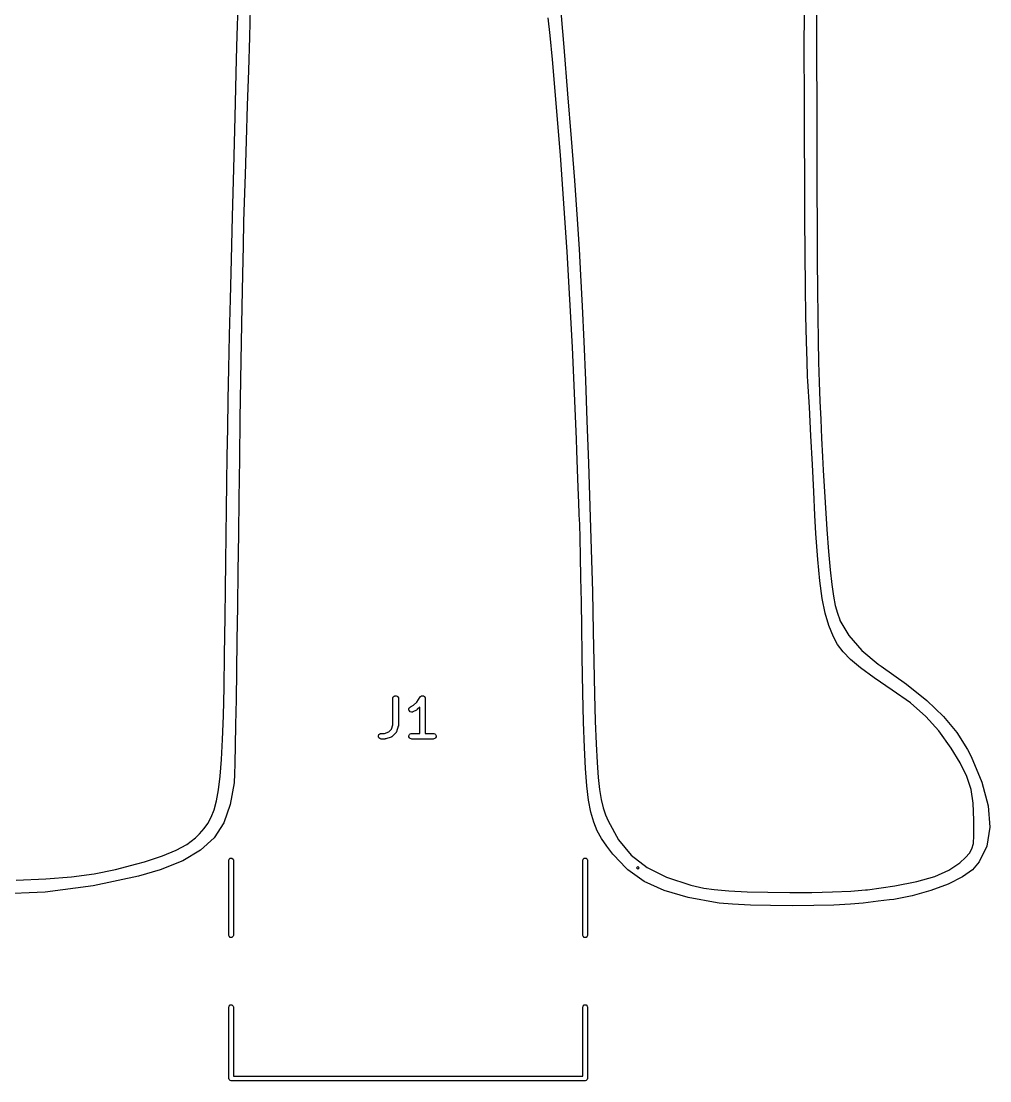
# Model space of a CAD drawing. Header units: inches. Extents: x 2.83 to 5.13, y -5.32 to -1.56.
# Drawn here: x 3.706 to 4.718, y -5.32 to -4.212 of the extents above; entities that cross this region are included whole.
import ezdxf

# ---------------------------------------------------------------- set-up
doc = ezdxf.new("R2010")
doc.units = ezdxf.units.IN
doc.header["$MEASUREMENT"] = 0
doc.layers.add('F.Silkscreen', color=41, linetype='CONTINUOUS', true_color=0xf2eda1)

msp = doc.modelspace()

# ---------------------------------------------------------------- linework, layer by layer
at = {"layer": 'F.Silkscreen', "linetype": 'CONTINUOUS'}
for p, q in [((4.5373, -4.1752), (4.5373, -4.2155)), ((3.9315, -4.227), (3.9324, -4.1962)), ((3.9452, -4.1979), (3.9443, -4.2287)), ((4.2687, -4.1901), (4.273, -4.2392)), ((4.2586, -4.227), (4.2568, -4.2085)), ((4.5244, -4.2445), (4.5245, -4.1986)), ((4.5373, -4.2155), (4.5373, -4.2571)), ((3.9308, -4.2518), (3.9315, -4.227)), ((3.9443, -4.2287), (3.9432, -4.2635)), ((4.261, -4.2522), (4.2586, -4.227)), ((4.273, -4.2392), (4.277, -4.2878)), ((3.9293, -4.3119), (3.9308, -4.2518)), ((4.2694, -4.3522), (4.261, -4.2522)), ((4.5245, -4.2898), (4.5244, -4.2445)), ((3.9432, -4.2635), (3.942, -4.3003)), ((4.5373, -4.2571), (4.5374, -4.2927)), ((4.277, -4.2878), (4.2808, -4.3346)), ((4.5246, -4.3341), (4.5245, -4.2898)), ((4.5374, -4.2927), (4.5375, -4.3428)), ((3.942, -4.3003), (3.9409, -4.3372)), ((3.9279, -4.3664), (3.9293, -4.3119)), ((3.9409, -4.3372), (3.9398, -4.3721)), ((4.2808, -4.3346), (4.2841, -4.3787)), ((4.5248, -4.3768), (4.5246, -4.3341)), ((4.2764, -4.4532), (4.2694, -4.3522)), ((4.5375, -4.3428), (4.5376, -4.3873)), ((3.9266, -4.4161), (3.9279, -4.3664)), ((3.9398, -4.3721), (3.9388, -4.4013)), ((4.2841, -4.3787), (4.287, -4.4188)), ((4.525, -4.4173), (4.5248, -4.3768)), ((4.5376, -4.3873), (4.5377, -4.4268)), ((3.9388, -4.4013), (3.9383, -4.4213)), ((3.9255, -4.4613), (3.9266, -4.4161)), ((4.287, -4.4188), (4.289, -4.4502)), ((4.5253, -4.4551), (4.525, -4.4173)), ((3.9383, -4.4213), (3.9377, -4.4467)), ((4.5377, -4.4268), (4.5379, -4.4618)), ((3.9377, -4.4467), (3.937, -4.4767)), ((4.289, -4.4502), (4.2906, -4.4775)), ((3.9245, -4.5025), (3.9255, -4.4613)), ((4.2821, -4.5529), (4.2764, -4.4532)), ((4.5257, -4.4896), (4.5253, -4.4551)), ((4.5379, -4.4618), (4.5382, -4.4929)), ((3.937, -4.4767), (3.9364, -4.5105)), ((4.2906, -4.4775), (4.2922, -4.51)), ((4.5261, -4.5202), (4.5257, -4.4896)), ((4.5382, -4.4929), (4.5385, -4.5207)), ((3.9236, -4.5403), (3.9245, -4.5025)), ((3.9364, -4.5105), (3.9357, -4.5475)), ((4.2922, -4.51), (4.2938, -4.5468)), ((4.5267, -4.5464), (4.5261, -4.5202)), ((4.5385, -4.5207), (4.5389, -4.5457)), ((3.9229, -4.5751), (3.9236, -4.5403)), ((3.9357, -4.5475), (3.935, -4.5868)), ((4.2938, -4.5468), (4.2955, -4.5871)), ((4.5273, -4.5676), (4.5267, -4.5464)), ((4.5389, -4.5457), (4.5394, -4.5684)), ((4.2861, -4.649), (4.2821, -4.5529)), ((4.5279, -4.5833), (4.5273, -4.5676)), ((4.5394, -4.5684), (4.54, -4.5894)), ((3.9222, -4.6075), (3.9229, -4.5751)), ((4.5282, -4.5882), (4.5279, -4.5833)), ((3.935, -4.5868), (3.9344, -4.6277)), ((4.2955, -4.5871), (4.2971, -4.6298)), ((4.5297, -4.6155), (4.5282, -4.5882)), ((4.54, -4.5894), (4.5407, -4.6092)), ((3.9216, -4.6379), (3.9222, -4.6075)), ((4.5313, -4.6453), (4.5297, -4.6155)), ((4.5407, -4.6092), (4.5415, -4.6285)), ((3.9344, -4.6277), (3.9338, -4.6695)), ((4.2971, -4.6298), (4.2987, -4.6742)), ((4.5415, -4.6285), (4.5424, -4.6478)), ((3.9211, -4.6668), (3.9216, -4.6379)), ((4.2865, -4.6609), (4.2861, -4.649)), ((4.5328, -4.6755), (4.5313, -4.6453)), ((4.5424, -4.6478), (4.5435, -4.6675)), ((4.2872, -4.6807), (4.2865, -4.6609)), ((3.9206, -4.6946), (3.9211, -4.6668)), ((3.9338, -4.6695), (3.9332, -4.7114)), ((4.2987, -4.6742), (4.3002, -4.7194)), ((4.5435, -4.6675), (4.5442, -4.6814)), ((4.2879, -4.6995), (4.2872, -4.6807)), ((4.5343, -4.704), (4.5328, -4.6755)), ((4.5442, -4.6814), (4.5463, -4.7151)), ((3.9202, -4.722), (3.9206, -4.6946)), ((4.2886, -4.7155), (4.2879, -4.6995)), ((4.5355, -4.7285), (4.5343, -4.704)), ((3.9332, -4.7114), (3.9328, -4.7484)), ((4.2892, -4.727), (4.2886, -4.7155)), ((4.5463, -4.7151), (4.5481, -4.7432)), ((3.9199, -4.7494), (3.9202, -4.722)), ((4.2892, -4.7281), (4.2892, -4.727)), ((4.2896, -4.7377), (4.2892, -4.7281)), ((4.3002, -4.7194), (4.3016, -4.7643)), ((4.5365, -4.7477), (4.5355, -4.7285)), ((4.29, -4.7524), (4.2896, -4.7377)), ((3.9195, -4.7773), (3.9199, -4.7494)), ((3.9328, -4.7484), (3.9323, -4.7869)), ((4.5384, -4.7748), (4.5365, -4.7477)), ((4.5481, -4.7432), (4.5498, -4.7665)), ((4.2904, -4.7714), (4.29, -4.7524)), ((4.2909, -4.7939), (4.2904, -4.7714)), ((4.3016, -4.7643), (4.3028, -4.8082)), ((4.5498, -4.7665), (4.5515, -4.7854)), ((3.9192, -4.8061), (3.9195, -4.7773)), ((4.5405, -4.7971), (4.5384, -4.7748)), ((3.9323, -4.7869), (3.9318, -4.824)), ((4.2914, -4.819), (4.2909, -4.7939)), ((4.5515, -4.7854), (4.5531, -4.8008)), ((3.9189, -4.8346), (3.9192, -4.8061)), ((4.5432, -4.8155), (4.5405, -4.7971)), ((4.5531, -4.8008), (4.5549, -4.813)), ((4.3028, -4.8082), (4.3038, -4.8502)), ((4.5463, -4.8308), (4.5432, -4.8155)), ((4.5549, -4.813), (4.5568, -4.8229)), ((3.9318, -4.824), (3.9313, -4.8591)), ((4.2919, -4.8459), (4.2914, -4.819)), ((4.5568, -4.8229), (4.559, -4.8309)), ((3.9184, -4.8743), (3.9189, -4.8346)), ((4.5502, -4.8439), (4.5463, -4.8308)), ((4.559, -4.8309), (4.5614, -4.8377)), ((4.5614, -4.8377), (4.5617, -4.8384)), ((4.5617, -4.8384), (4.5708, -4.8541)), ((4.2923, -4.8738), (4.2919, -4.8459)), ((4.3038, -4.8502), (4.3045, -4.8814)), ((4.5549, -4.8556), (4.5502, -4.8439)), ((3.9313, -4.8591), (3.9308, -4.8916)), ((4.5592, -4.8637), (4.5549, -4.8556)), ((4.5708, -4.8541), (4.5846, -4.8699)), ((4.5649, -4.8713), (4.5592, -4.8637)), ((4.5726, -4.8792), (4.5649, -4.8713)), ((4.5846, -4.8699), (4.6016, -4.8841)), ((3.9178, -4.9086), (3.9184, -4.8743)), ((4.2923, -4.8769), (4.2923, -4.8738)), ((4.293, -4.9136), (4.2923, -4.8769)), ((4.3045, -4.8814), (4.3052, -4.9154)), ((4.5833, -4.8879), (4.5726, -4.8792)), ((4.6016, -4.8841), (4.6047, -4.8863)), ((3.9308, -4.8916), (3.9303, -4.9212)), ((4.5976, -4.8984), (4.5833, -4.8879)), ((4.6047, -4.8863), (4.6311, -4.9049)), ((4.6164, -4.9112), (4.5976, -4.8984)), ((4.6311, -4.9049), (4.6525, -4.9222)), ((3.9171, -4.938), (3.9178, -4.9086)), ((4.0947, -4.9184), (4.0955, -4.9176)), ((4.0955, -4.9176), (4.0965, -4.9172)), ((4.0965, -4.9172), (4.0977, -4.9172)), ((4.0977, -4.9172), (4.0988, -4.9176)), ((4.0988, -4.9176), (4.0996, -4.9184)), ((4.1228, -4.9184), (4.1231, -4.918)), ((4.1231, -4.918), (4.1234, -4.9178)), ((4.1234, -4.9178), (4.1236, -4.9176)), ((4.1236, -4.9176), (4.1239, -4.9175)), ((4.1239, -4.9175), (4.1241, -4.9173)), ((4.1241, -4.9173), (4.1244, -4.9173)), ((4.1244, -4.9173), (4.1247, -4.9172)), ((4.1247, -4.9172), (4.1249, -4.9172)), ((4.1249, -4.9172), (4.1252, -4.9171)), ((4.1252, -4.9171), (4.1255, -4.9172)), ((4.1255, -4.9172), (4.1258, -4.9172)), ((4.1258, -4.9172), (4.1261, -4.9173)), ((4.1261, -4.9173), (4.1264, -4.9173)), ((4.1264, -4.9173), (4.1266, -4.9175)), ((4.1266, -4.9175), (4.1269, -4.9176)), ((4.1269, -4.9176), (4.1271, -4.9178)), ((4.1271, -4.9178), (4.1273, -4.918)), ((4.1273, -4.918), (4.1275, -4.9182)), ((4.2936, -4.9448), (4.293, -4.9136)), ((4.3052, -4.9154), (4.3059, -4.9438)), ((4.6353, -4.9246), (4.6164, -4.9112)), ((3.9303, -4.9212), (3.9298, -4.9474)), ((4.0942, -4.9195), (4.0947, -4.9184)), ((4.0942, -4.9201), (4.0942, -4.9195)), ((4.0942, -4.9477), (4.0942, -4.9201)), ((4.0996, -4.9184), (4.1, -4.9195)), ((4.1, -4.9195), (4.1001, -4.9201)), ((4.1001, -4.9201), (4.1001, -4.9482)), ((4.1114, -4.9299), (4.1122, -4.929)), ((4.1122, -4.929), (4.1127, -4.9287)), ((4.1127, -4.9287), (4.116, -4.927)), ((4.116, -4.927), (4.1192, -4.9238)), ((4.1192, -4.9238), (4.1228, -4.9184)), ((4.1223, -4.9291), (4.1198, -4.9315)), ((4.1223, -4.9565), (4.1223, -4.9291)), ((4.1228, -4.9184), (4.1228, -4.9184)), ((4.1228, -4.9184), (4.1228, -4.9184)), ((4.1228, -4.9184), (4.1228, -4.9184)), ((4.1275, -4.9182), (4.1277, -4.9184)), ((4.1277, -4.9184), (4.1278, -4.9187)), ((4.1278, -4.9187), (4.128, -4.9189)), ((4.128, -4.9189), (4.128, -4.9192)), ((4.128, -4.9192), (4.1281, -4.9195)), ((4.1281, -4.9195), (4.1282, -4.9201)), ((4.1282, -4.9201), (4.1282, -4.9201)), ((4.1282, -4.9201), (4.1282, -4.9201)), ((4.1282, -4.9201), (4.1282, -4.9201)), ((4.1282, -4.9201), (4.1282, -4.9565)), ((4.6515, -4.9387), (4.6353, -4.9246)), ((4.6525, -4.9222), (4.6698, -4.9388)), ((3.9162, -4.9629), (3.9171, -4.938)), ((4.1111, -4.931), (4.1114, -4.9299)), ((4.1111, -4.9321), (4.1111, -4.931)), ((4.1117, -4.9331), (4.1111, -4.9321)), ((4.1125, -4.9339), (4.1117, -4.9331)), ((4.1136, -4.9342), (4.1125, -4.9339)), ((4.1148, -4.9342), (4.1136, -4.9342)), ((4.1153, -4.934), (4.1148, -4.9342)), ((4.1191, -4.9321), (4.1153, -4.934)), ((4.1193, -4.9319), (4.1191, -4.9321)), ((4.1194, -4.9319), (4.1193, -4.9319)), ((4.1195, -4.9318), (4.1194, -4.9319)), ((4.1196, -4.9317), (4.1195, -4.9318)), ((4.1195, -4.9318), (4.1195, -4.9318)), ((4.1198, -4.9315), (4.1196, -4.9317)), ((4.6652, -4.9539), (4.6515, -4.9387)), ((4.6698, -4.9388), (4.6837, -4.9557)), ((3.9298, -4.9474), (3.9294, -4.9695)), ((4.0927, -4.9522), (4.0942, -4.9477)), ((4.0999, -4.9491), (4.098, -4.9548)), ((4.1, -4.9488), (4.0999, -4.9491)), ((4.1001, -4.9482), (4.1, -4.9485)), ((4.1, -4.9485), (4.1, -4.9486)), ((4.1, -4.9486), (4.1, -4.9487)), ((4.1, -4.9487), (4.1, -4.9488)), ((4.1, -4.9488), (4.1, -4.9488)), ((4.2945, -4.9711), (4.2936, -4.9448)), ((4.3059, -4.9438), (4.3068, -4.9674)), ((4.0792, -4.9589), (4.0797, -4.9578)), ((4.0792, -4.96), (4.0792, -4.9589)), ((4.0797, -4.9611), (4.0792, -4.96)), ((4.0797, -4.9578), (4.0805, -4.957)), ((4.0805, -4.9619), (4.0797, -4.9611)), ((4.0805, -4.957), (4.0815, -4.9565)), ((4.0815, -4.9623), (4.0805, -4.9619)), ((4.0815, -4.9565), (4.0821, -4.9565)), ((4.0821, -4.9624), (4.0815, -4.9623)), ((4.0821, -4.9565), (4.0854, -4.9565)), ((4.0854, -4.9565), (4.0899, -4.955)), ((4.0862, -4.9624), (4.0859, -4.9624)), ((4.0863, -4.9623), (4.0862, -4.9624)), ((4.0862, -4.9624), (4.0862, -4.9624)), ((4.0864, -4.9623), (4.0863, -4.9623)), ((4.0865, -4.9623), (4.0864, -4.9623)), ((4.0868, -4.9622), (4.0865, -4.9623)), ((4.0924, -4.9604), (4.0868, -4.9622)), ((4.0899, -4.955), (4.0927, -4.9522)), ((4.093, -4.9601), (4.0924, -4.9604)), ((4.0931, -4.96), (4.093, -4.9601)), ((4.093, -4.9601), (4.093, -4.9601)), ((4.0936, -4.9597), (4.0931, -4.96)), ((4.0973, -4.9559), (4.0936, -4.9597)), ((4.0977, -4.9555), (4.0973, -4.9559)), ((4.0978, -4.9553), (4.0977, -4.9554)), ((4.0977, -4.9554), (4.0977, -4.9555)), ((4.098, -4.9548), (4.0978, -4.9553)), ((4.1111, -4.9589), (4.1115, -4.9578)), ((4.1111, -4.96), (4.1111, -4.9589)), ((4.1115, -4.9611), (4.1111, -4.96)), ((4.1115, -4.9578), (4.1123, -4.957)), ((4.1123, -4.9619), (4.1115, -4.9611)), ((4.1123, -4.957), (4.1134, -4.9565)), ((4.1134, -4.9623), (4.1123, -4.9619)), ((4.1134, -4.9565), (4.114, -4.9565)), ((4.114, -4.9624), (4.1134, -4.9623)), ((4.114, -4.9565), (4.1223, -4.9565)), ((4.1282, -4.9565), (4.1365, -4.9565)), ((4.1365, -4.9565), (4.1371, -4.9565)), ((4.1371, -4.9623), (4.1365, -4.9624)), ((4.1371, -4.9565), (4.1381, -4.957)), ((4.1381, -4.9619), (4.1371, -4.9623)), ((4.1381, -4.957), (4.1389, -4.9578)), ((4.1389, -4.9611), (4.1381, -4.9619)), ((4.1389, -4.9578), (4.1394, -4.9589)), ((4.1394, -4.96), (4.1389, -4.9611)), ((4.1394, -4.9589), (4.1394, -4.96)), ((4.6778, -4.9719), (4.6652, -4.9539)), ((4.6837, -4.9557), (4.695, -4.9735)), ((3.9151, -4.9838), (3.9162, -4.9629)), ((3.9294, -4.9695), (3.929, -4.9872)), ((4.0859, -4.9624), (4.0821, -4.9624)), ((4.1365, -4.9624), (4.114, -4.9624)), ((4.2956, -4.9931), (4.2945, -4.9711)), ((4.3068, -4.9674), (4.3077, -4.9868)), ((4.6873, -4.9874), (4.6778, -4.9719)), ((3.9137, -5.0012), (3.9151, -4.9838)), ((4.695, -4.9735), (4.6988, -4.9808)), ((4.6988, -4.9808), (4.7101, -5.0075)), ((3.929, -4.9872), (3.9286, -5)), ((4.2971, -5.0113), (4.2956, -4.9931)), ((4.3077, -4.9868), (4.3089, -5.0025)), ((4.6944, -5.0016), (4.6873, -4.9874)), ((3.912, -5.0154), (3.9137, -5.0012)), ((3.9286, -5), (3.9283, -5.0073)), ((4.3089, -5.0025), (4.3103, -5.0152)), ((4.6987, -5.015), (4.6944, -5.0016)), ((3.9099, -5.027), (3.912, -5.0154)), ((3.9282, -5.0083), (3.9242, -5.031)), ((3.9283, -5.0073), (3.9282, -5.0083)), ((4.2989, -5.0263), (4.2971, -5.0113)), ((4.3103, -5.0152), (4.312, -5.0256)), ((4.7009, -5.0295), (4.6987, -5.015)), ((4.7101, -5.0075), (4.7166, -5.0322)), ((3.9074, -5.0365), (3.9099, -5.027)), ((4.3013, -5.0388), (4.2989, -5.0263)), ((4.312, -5.0256), (4.3141, -5.0342)), ((3.9044, -5.0441), (3.9074, -5.0365)), ((3.9242, -5.031), (3.9175, -5.0499)), ((4.3043, -5.0493), (4.3013, -5.0388)), ((4.3141, -5.0342), (4.3166, -5.0416)), ((4.7017, -5.0471), (4.7009, -5.0295)), ((4.7166, -5.0322), (4.7183, -5.0546)), ((3.8969, -5.0561), (3.9009, -5.0506)), ((3.9009, -5.0506), (3.9044, -5.0441)), ((3.9175, -5.0499), (3.9074, -5.0656)), ((4.308, -5.0583), (4.3043, -5.0493)), ((4.3166, -5.0416), (4.3193, -5.0479)), ((4.3193, -5.0479), (4.3302, -5.0678)), ((4.7017, -5.0509), (4.7017, -5.0471)), ((4.7017, -5.0634), (4.7017, -5.0509)), ((3.8879, -5.0656), (3.8923, -5.0614)), ((3.8923, -5.0614), (3.8969, -5.0561)), ((4.3125, -5.0665), (4.308, -5.0583)), ((4.7183, -5.0546), (4.7152, -5.0743)), ((3.8679, -5.0787), (3.8789, -5.0726)), ((3.8789, -5.0726), (3.8879, -5.0656)), ((3.9074, -5.0656), (3.8933, -5.0787)), ((4.3179, -5.0745), (4.3125, -5.0665)), ((4.3302, -5.0678), (4.3435, -5.0838)), ((4.6997, -5.0773), (4.7012, -5.0717)), ((4.7012, -5.0717), (4.7017, -5.0634)), ((3.8536, -5.0845), (3.8679, -5.0787)), ((3.8933, -5.0787), (3.8747, -5.0896)), ((4.3242, -5.0827), (4.3179, -5.0745)), ((4.3251, -5.0839), (4.3242, -5.0827)), ((4.3378, -5.097), (4.3251, -5.0839)), ((4.3435, -5.0838), (4.36, -5.0967)), ((4.6928, -5.0864), (4.6971, -5.0816)), ((4.6971, -5.0816), (4.6997, -5.0773)), ((4.7152, -5.0743), (4.7073, -5.0908)), ((3.8042, -5.0989), (3.8266, -5.093)), ((3.8266, -5.093), (3.8346, -5.0907)), ((3.8346, -5.0907), (3.8536, -5.0845)), ((3.8747, -5.0896), (3.8511, -5.0991)), ((3.9228, -5.089), (3.923, -5.0881)), ((3.9228, -5.1677), (3.9228, -5.089)), ((3.923, -5.0881), (3.9243, -5.0868)), ((3.9243, -5.0868), (3.9261, -5.0868)), ((3.9261, -5.0868), (3.9274, -5.0881)), ((3.9274, -5.0881), (3.9276, -5.089)), ((3.9276, -5.089), (3.9276, -5.1677)), ((4.2929, -5.089), (4.2931, -5.0881)), ((4.2929, -5.1677), (4.2929, -5.089)), ((4.2931, -5.0881), (4.2944, -5.0868)), ((4.2944, -5.0868), (4.2962, -5.0868)), ((4.2962, -5.0868), (4.2975, -5.0881)), ((4.2975, -5.0881), (4.2976, -5.089)), ((4.2976, -5.089), (4.2976, -5.1677)), ((4.6754, -5.0996), (4.687, -5.0918)), ((4.687, -5.0918), (4.6928, -5.0864)), ((4.7073, -5.0908), (4.7002, -5.0992)), ((3.7582, -5.1064), (3.7819, -5.1033)), ((3.8284, -5.1058), (3.781, -5.116)), ((3.7819, -5.1033), (3.8042, -5.0989)), ((3.8511, -5.0991), (3.8284, -5.1058)), ((4.3398, -5.0991), (4.3378, -5.097)), ((4.3571, -5.1112), (4.3398, -5.0991)), ((4.3503, -5.0955), (4.3488, -5.097)), ((4.3488, -5.097), (4.3503, -5.0986)), ((4.3519, -5.097), (4.3503, -5.0955)), ((4.3503, -5.0986), (4.3519, -5.097)), ((4.36, -5.0967), (4.3805, -5.1069)), ((4.6421, -5.1114), (4.6607, -5.1061)), ((4.6607, -5.1061), (4.6754, -5.0996)), ((4.7002, -5.0992), (4.6897, -5.1066)), ((3.7005, -5.1099), (3.7316, -5.1086)), ((3.781, -5.116), (3.7309, -5.1224)), ((3.7316, -5.1086), (3.7582, -5.1064)), ((4.3779, -5.1208), (4.3571, -5.1112)), ((4.3805, -5.1069), (4.4058, -5.115)), ((4.4058, -5.115), (4.4195, -5.1183)), ((4.5905, -5.1199), (4.619, -5.116)), ((4.619, -5.116), (4.6421, -5.1114)), ((4.6747, -5.114), (4.6567, -5.1207)), ((4.6897, -5.1066), (4.6747, -5.114)), ((3.7309, -5.1224), (3.6797, -5.1247)), ((4.403, -5.1281), (4.3779, -5.1208)), ((4.4332, -5.1337), (4.403, -5.1281)), ((4.4195, -5.1183), (4.4301, -5.1198)), ((4.4301, -5.1198), (4.4456, -5.1211)), ((4.4456, -5.1211), (4.4648, -5.122)), ((4.4648, -5.122), (4.4864, -5.1226)), ((4.4864, -5.1226), (4.5092, -5.1228)), ((4.5092, -5.1228), (4.5321, -5.1227)), ((4.5321, -5.1227), (4.5537, -5.1222)), ((4.5537, -5.1222), (4.5729, -5.1214)), ((4.5729, -5.1214), (4.5884, -5.1202)), ((4.5884, -5.1202), (4.5905, -5.1199)), ((4.6372, -5.1262), (4.6179, -5.13)), ((4.6567, -5.1207), (4.6372, -5.1262)), ((4.4354, -5.134), (4.4332, -5.1337)), ((4.4495, -5.1352), (4.4354, -5.134)), ((4.468, -5.1361), (4.4495, -5.1352)), ((4.4892, -5.1366), (4.468, -5.1361)), ((4.5118, -5.1368), (4.4892, -5.1366)), ((4.5343, -5.1366), (4.5118, -5.1368)), ((4.5551, -5.1361), (4.5343, -5.1366)), ((4.5728, -5.1352), (4.5551, -5.1361)), ((4.5858, -5.1339), (4.5728, -5.1352)), ((4.591, -5.1332), (4.5858, -5.1339)), ((4.6016, -5.1319), (4.591, -5.1332)), ((4.6133, -5.1305), (4.6016, -5.1319)), ((4.6179, -5.13), (4.6133, -5.1305)), ((3.923, -5.1686), (3.9228, -5.1677)), ((3.9243, -5.1699), (3.923, -5.1686)), ((3.9261, -5.1699), (3.9243, -5.1699)), ((3.9274, -5.1686), (3.9261, -5.1699)), ((3.9276, -5.1677), (3.9274, -5.1686)), ((4.2931, -5.1686), (4.2929, -5.1677)), ((4.2944, -5.1699), (4.2931, -5.1686)), ((4.2962, -5.1699), (4.2944, -5.1699)), ((4.2975, -5.1686), (4.2962, -5.1699)), ((4.2976, -5.1677), (4.2975, -5.1686)), ((3.9228, -5.2425), (3.923, -5.2416)), ((3.9228, -5.3173), (3.9228, -5.2425)), ((3.923, -5.2416), (3.9243, -5.2403)), ((3.9243, -5.2403), (3.9261, -5.2403)), ((3.9261, -5.2403), (3.9274, -5.2416)), ((3.9274, -5.2416), (3.9276, -5.2425)), ((3.9276, -5.2425), (3.9276, -5.315)), ((4.2929, -5.2425), (4.2931, -5.2416)), ((4.2929, -5.315), (4.2929, -5.2425)), ((4.2931, -5.2416), (4.2944, -5.2403)), ((4.2944, -5.2403), (4.2962, -5.2403)), ((4.2962, -5.2403), (4.2975, -5.2416)), ((4.2975, -5.2416), (4.2976, -5.2425)), ((4.2976, -5.2425), (4.2976, -5.3173)), ((3.9276, -5.315), (4.2929, -5.315)), ((3.923, -5.3182), (3.9228, -5.3173)), ((3.9243, -5.3195), (3.923, -5.3182)), ((3.9252, -5.3197), (3.9243, -5.3195)), ((4.2953, -5.3197), (3.9252, -5.3197)), ((4.2962, -5.3195), (4.2953, -5.3197)), ((4.2975, -5.3182), (4.2962, -5.3195)), ((4.2976, -5.3173), (4.2975, -5.3182))]:
    msp.add_line(p, q, dxfattribs=at)

doc.saveas('drawing.dxf')
